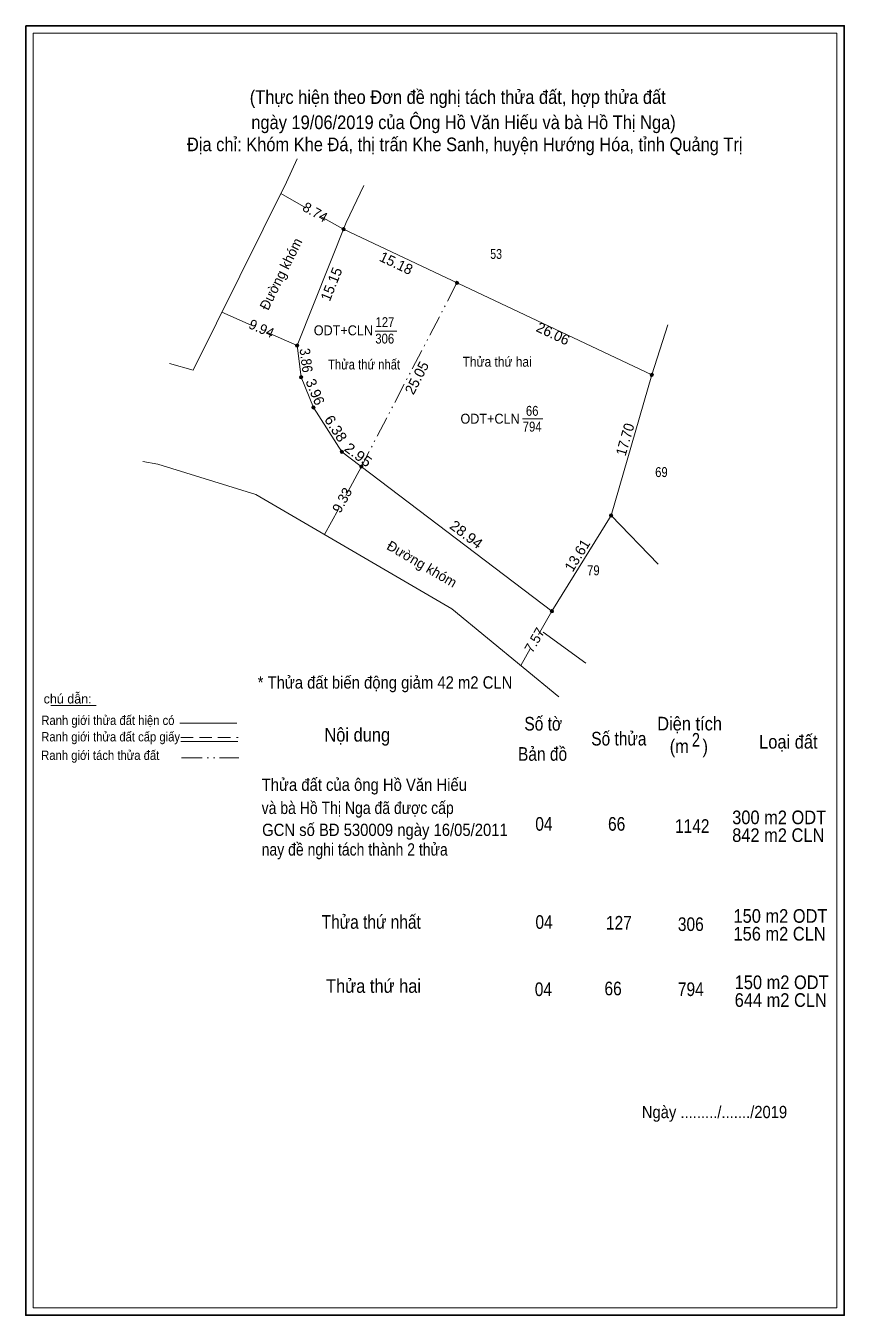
# Model space of a CAD drawing. Header units: metres. Extents: x 536641 to 537090, y 1839007 to 1839318.
# Drawn here: x 536857.1 to 536956.1, y 1839146.1 to 1839302 of the extents above; entities that cross this region are included whole.
import ezdxf
from ezdxf.enums import TextEntityAlignment as Align

# ---------------------------------------------------------------- set-up
doc = ezdxf.new("R2010")
doc.units = ezdxf.units.M
doc.header["$LTSCALE"] = 0.5
doc.linetypes.add('DASH_DOUBLE_DOT', pattern=[9.2, 5, -1.2, 0.3, -1.2, 0.3, -1.2])
doc.linetypes.add('MEDIUM_DASHED', pattern=[4.5, 3, -1.5])
for name, color, linetype, lineweight in [('15', 7, 'Continuous', 13), ('17', 7, 'Continuous', 13), ('5', 7, 'Continuous', 13), ('6', 7, 'Continuous', 13), ('63', 7, 'Continuous', 13)]:
    doc.layers.add(name, color=color, linetype=linetype, lineweight=lineweight)
doc.layers.add('7', color=7, linetype='Continuous')

msp = doc.modelspace()

# ---------------------------------------------------------------- hatches: boundary and pattern name
at = {"layer": '15'}
for points in [[(536895.74, 1839277.42, 1), (536895.34, 1839277.42, 1)], [(536895.74, 1839277.42, 1), (536895.34, 1839277.42, 1)], [(536895.74, 1839277.42, 1), (536895.34, 1839277.42, 1)], [(536895.74, 1839277.42, 1), (536895.34, 1839277.42, 1)], [(536909.46, 1839270.93, 1), (536909.06, 1839270.93, 1)], [(536909.46, 1839270.93, 1), (536909.06, 1839270.93, 1)], [(536909.46, 1839270.93, 1), (536909.06, 1839270.93, 1)], [(536909.46, 1839270.93, 1), (536909.06, 1839270.93, 1)], [(536890.11, 1839263.36, 1), (536889.71, 1839263.36, 1)], [(536890.11, 1839263.36, 1), (536889.71, 1839263.36, 1)], [(536890.11, 1839263.36, 1), (536889.71, 1839263.36, 1)], [(536890.11, 1839263.36, 1), (536889.71, 1839263.36, 1)], [(536890.6, 1839259.53, 1), (536890.2, 1839259.53, 1)], [(536890.6, 1839259.53, 1), (536890.2, 1839259.53, 1)], [(536890.6, 1839259.53, 1), (536890.2, 1839259.53, 1)], [(536890.6, 1839259.53, 1), (536890.2, 1839259.53, 1)], [(536933.02, 1839259.8, 1), (536932.62, 1839259.8, 1)], [(536933.02, 1839259.8, 1), (536932.62, 1839259.8, 1)], [(536933.02, 1839259.8, 1), (536932.62, 1839259.8, 1)], [(536933.02, 1839259.8, 1), (536932.62, 1839259.8, 1)], [(536892.1, 1839255.87, 1), (536891.7, 1839255.87, 1)], [(536892.1, 1839255.87, 1), (536891.7, 1839255.87, 1)], [(536892.1, 1839255.87, 1), (536891.7, 1839255.87, 1)], [(536892.1, 1839255.87, 1), (536891.7, 1839255.87, 1)], [(536895.54, 1839250.5, 1), (536895.14, 1839250.5, 1)], [(536895.54, 1839250.5, 1), (536895.14, 1839250.5, 1)], [(536895.54, 1839250.5, 1), (536895.14, 1839250.5, 1)], [(536895.54, 1839250.5, 1), (536895.14, 1839250.5, 1)], [(536897.89, 1839248.71, 1), (536897.49, 1839248.71, 1)], [(536897.89, 1839248.71, 1), (536897.49, 1839248.71, 1)], [(536897.89, 1839248.71, 1), (536897.49, 1839248.71, 1)], [(536897.89, 1839248.71, 1), (536897.49, 1839248.71, 1)], [(536928.1, 1839242.8, 1), (536927.7, 1839242.8, 1)], [(536928.1, 1839242.8, 1), (536927.7, 1839242.8, 1)], [(536928.1, 1839242.8, 1), (536927.7, 1839242.8, 1)], [(536928.1, 1839242.8, 1), (536927.7, 1839242.8, 1)], [(536920.95, 1839231.22, 1), (536920.55, 1839231.22, 1)], [(536920.95, 1839231.22, 1), (536920.55, 1839231.22, 1)], [(536920.95, 1839231.22, 1), (536920.55, 1839231.22, 1)], [(536920.95, 1839231.22, 1), (536920.55, 1839231.22, 1)]]:
    msp.add_hatch(color=256, dxfattribs=at).paths.add_polyline_path(points)

# ---------------------------------------------------------------- linework, layer by layer
for p, q in [((536888.63, 1839283.12), (536889.91, 1839285.95)), ((536888.63, 1839283.12), (536889.91, 1839285.95)), ((536888.63, 1839283.12), (536889.91, 1839285.95)), ((536888.63, 1839283.12), (536889.91, 1839285.95)), ((536897.98, 1839282.73), (536895.87, 1839278.25)), ((536897.98, 1839282.73), (536895.87, 1839278.25)), ((536897.98, 1839282.73), (536895.87, 1839278.25)), ((536897.98, 1839282.73), (536895.87, 1839278.25)), ((536890.97, 1839280.02), (536887.94, 1839281.74)), ((536890.97, 1839280.02), (536887.94, 1839281.74)), ((536890.97, 1839280.02), (536887.94, 1839281.74)), ((536890.97, 1839280.02), (536887.94, 1839281.74)), ((536895.54, 1839277.42), (536892.71, 1839279.03)), ((536895.54, 1839277.42), (536892.71, 1839279.03)), ((536895.54, 1839277.42), (536892.71, 1839279.03)), ((536895.54, 1839277.42), (536892.71, 1839279.03)), ((536932.82, 1839259.8), (536895.54, 1839277.42)), ((536932.82, 1839259.8), (536895.54, 1839277.42)), ((536932.82, 1839259.8), (536895.54, 1839277.42)), ((536932.82, 1839259.8), (536895.54, 1839277.42)), ((536884.36, 1839265.83), (536880.83, 1839267.4)), ((536884.36, 1839265.83), (536880.83, 1839267.4)), ((536884.36, 1839265.83), (536880.83, 1839267.4)), ((536884.36, 1839265.83), (536880.83, 1839267.4)), ((536889.91, 1839263.36), (536886.33, 1839264.95)), ((536889.91, 1839263.36), (536886.33, 1839264.95)), ((536889.91, 1839263.36), (536886.33, 1839264.95)), ((536889.91, 1839263.36), (536886.33, 1839264.95)), ((536899.37, 1839265.08), (536901.98, 1839265.08)), ((536899.37, 1839265.08), (536901.98, 1839265.08)), ((536899.37, 1839265.08), (536901.98, 1839265.08)), ((536899.37, 1839265.08), (536901.98, 1839265.08)), ((536934.77, 1839265.86), (536932.82, 1839259.8)), ((536934.77, 1839265.86), (536932.82, 1839259.8)), ((536934.77, 1839265.86), (536932.82, 1839259.8)), ((536934.77, 1839265.86), (536932.82, 1839259.8)), ((536917.18, 1839254.51), (536919.64, 1839254.51)), ((536917.18, 1839254.51), (536919.64, 1839254.51)), ((536917.18, 1839254.51), (536919.64, 1839254.51)), ((536917.18, 1839254.51), (536919.64, 1839254.51)), ((536897.69, 1839248.71), (536895.8, 1839245.21)), ((536897.69, 1839248.71), (536895.8, 1839245.21)), ((536897.69, 1839248.71), (536895.8, 1839245.21)), ((536897.69, 1839248.71), (536895.8, 1839245.21)), ((536908.65, 1839231.51), (536884.94, 1839245.35)), ((536908.65, 1839231.51), (536884.94, 1839245.35)), ((536908.65, 1839231.51), (536884.94, 1839245.35)), ((536908.65, 1839231.51), (536884.94, 1839245.35)), ((536894.91, 1839243.56), (536893.25, 1839240.5)), ((536894.91, 1839243.56), (536893.25, 1839240.5)), ((536894.91, 1839243.56), (536893.25, 1839240.5)), ((536894.91, 1839243.56), (536893.25, 1839240.5)), ((536933.6, 1839236.93), (536927.9, 1839242.8)), ((536933.6, 1839236.93), (536927.9, 1839242.8)), ((536933.6, 1839236.93), (536927.9, 1839242.8)), ((536933.6, 1839236.93), (536927.9, 1839242.8)), ((536908.65, 1839231.51), (536921.57, 1839220.87)), ((536908.65, 1839231.51), (536921.57, 1839220.87)), ((536908.65, 1839231.51), (536921.57, 1839220.87)), ((536908.65, 1839231.51), (536921.57, 1839220.87)), ((536920.75, 1839231.22), (536919.12, 1839228.39)), ((536920.75, 1839231.22), (536919.12, 1839228.39)), ((536920.75, 1839231.22), (536919.12, 1839228.39)), ((536920.75, 1839231.22), (536919.12, 1839228.39)), ((536919.68, 1839228.68), (536924.84, 1839224.94)), ((536919.68, 1839228.68), (536924.84, 1839224.94)), ((536919.68, 1839228.68), (536924.84, 1839224.94)), ((536919.68, 1839228.68), (536924.84, 1839224.94)), ((536918.12, 1839226.66), (536916.97, 1839224.66)), ((536918.12, 1839226.66), (536916.97, 1839224.66)), ((536918.12, 1839226.66), (536916.97, 1839224.66)), ((536918.12, 1839226.66), (536916.97, 1839224.66))]:
    msp.add_line(p, q, dxfattribs=at)
at = {"layer": '15', "linetype": 'DASH_DOUBLE_DOT'}
msp.add_line((536909.26, 1839270.93), (536897.69, 1839248.71), dxfattribs=at)
msp.add_line((536909.26, 1839270.93), (536897.69, 1839248.71), dxfattribs=at)
msp.add_line((536909.26, 1839270.93), (536897.69, 1839248.71), dxfattribs=at)
msp.add_line((536909.26, 1839270.93), (536897.69, 1839248.71), dxfattribs=at)
at = {"layer": '15'}
for points in [[(536888.63, 1839283.12), (536877.35, 1839260.39), (536874.49, 1839261.18)], [(536888.63, 1839283.12), (536877.35, 1839260.39), (536874.49, 1839261.18)], [(536888.63, 1839283.12), (536877.35, 1839260.39), (536874.49, 1839261.18)], [(536888.63, 1839283.12), (536877.35, 1839260.39), (536874.49, 1839261.18)], [(536888.63, 1839283.12), (536877.35, 1839260.39), (536874.49, 1839261.18)], [(536888.63, 1839283.12), (536877.35, 1839260.39), (536874.49, 1839261.18)], [(536888.63, 1839283.12), (536877.35, 1839260.39), (536874.49, 1839261.18)], [(536888.63, 1839283.12), (536877.35, 1839260.39), (536874.49, 1839261.18)], [(536895.87, 1839278.25), (536889.91, 1839263.36), (536890.4, 1839259.53), (536891.9, 1839255.87), (536895.34, 1839250.5), (536920.75, 1839231.22)], [(536895.87, 1839278.25), (536889.91, 1839263.36), (536890.4, 1839259.53), (536891.9, 1839255.87), (536895.34, 1839250.5), (536920.75, 1839231.22)], [(536895.87, 1839278.25), (536889.91, 1839263.36), (536890.4, 1839259.53), (536891.9, 1839255.87), (536895.34, 1839250.5), (536920.75, 1839231.22)], [(536895.87, 1839278.25), (536889.91, 1839263.36), (536890.4, 1839259.53), (536891.9, 1839255.87), (536895.34, 1839250.5), (536920.75, 1839231.22)], [(536895.87, 1839278.25), (536889.91, 1839263.36), (536890.4, 1839259.53), (536891.9, 1839255.87), (536895.34, 1839250.5), (536920.75, 1839231.22)], [(536895.87, 1839278.25), (536889.91, 1839263.36), (536890.4, 1839259.53), (536891.9, 1839255.87), (536895.34, 1839250.5), (536920.75, 1839231.22)], [(536895.87, 1839278.25), (536889.91, 1839263.36), (536890.4, 1839259.53), (536891.9, 1839255.87), (536895.34, 1839250.5), (536920.75, 1839231.22)], [(536895.87, 1839278.25), (536889.91, 1839263.36), (536890.4, 1839259.53), (536891.9, 1839255.87), (536895.34, 1839250.5), (536920.75, 1839231.22)], [(536932.82, 1839259.8), (536927.9, 1839242.8), (536920.75, 1839231.22)], [(536932.82, 1839259.8), (536927.9, 1839242.8), (536920.75, 1839231.22)], [(536932.82, 1839259.8), (536927.9, 1839242.8), (536920.75, 1839231.22)], [(536932.82, 1839259.8), (536927.9, 1839242.8), (536920.75, 1839231.22)], [(536871.25, 1839249.35), (536873.07, 1839249.03), (536884.94, 1839245.35)], [(536871.25, 1839249.35), (536873.07, 1839249.03), (536884.94, 1839245.35)], [(536871.25, 1839249.35), (536873.07, 1839249.03), (536884.94, 1839245.35)], [(536871.25, 1839249.35), (536873.07, 1839249.03), (536884.94, 1839245.35)], [(536871.25, 1839249.35), (536873.07, 1839249.03), (536884.94, 1839245.35)], [(536871.25, 1839249.35), (536873.07, 1839249.03), (536884.94, 1839245.35)], [(536871.25, 1839249.35), (536873.07, 1839249.03), (536884.94, 1839245.35)], [(536871.25, 1839249.35), (536873.07, 1839249.03), (536884.94, 1839245.35)]]:
    msp.add_lwpolyline(points, dxfattribs=at)
for centre in [(536895.54, 1839277.42), (536895.54, 1839277.42), (536895.54, 1839277.42), (536895.54, 1839277.42), (536909.26, 1839270.93), (536909.26, 1839270.93), (536909.26, 1839270.93), (536909.26, 1839270.93), (536889.91, 1839263.36), (536889.91, 1839263.36), (536889.91, 1839263.36), (536889.91, 1839263.36), (536890.4, 1839259.53), (536890.4, 1839259.53), (536890.4, 1839259.53), (536890.4, 1839259.53), (536932.82, 1839259.8), (536932.82, 1839259.8), (536932.82, 1839259.8), (536932.82, 1839259.8), (536891.9, 1839255.87), (536891.9, 1839255.87), (536891.9, 1839255.87), (536891.9, 1839255.87), (536895.34, 1839250.5), (536895.34, 1839250.5), (536895.34, 1839250.5), (536895.34, 1839250.5), (536897.69, 1839248.71), (536897.69, 1839248.71), (536897.69, 1839248.71), (536897.69, 1839248.71), (536927.9, 1839242.8), (536927.9, 1839242.8), (536927.9, 1839242.8), (536927.9, 1839242.8), (536920.75, 1839231.22), (536920.75, 1839231.22), (536920.75, 1839231.22), (536920.75, 1839231.22)]:
    msp.add_circle(centre, 0.2, dxfattribs=at)
at = {"layer": '17'}
msp.add_line((536860.14, 1839219.8), (536865.6, 1839219.8), dxfattribs=at)
msp.add_line((536860.14, 1839219.8), (536865.6, 1839219.8), dxfattribs=at)
msp.add_line((536860.14, 1839219.8), (536865.6, 1839219.8), dxfattribs=at)
msp.add_line((536860.14, 1839219.8), (536865.6, 1839219.8), dxfattribs=at)
at = {"layer": '5', "lineweight": 35}
msp.add_lwpolyline([(536857.1, 1839302.04), (536956.1, 1839302.04), (536956.1, 1839146.06), (536857.1, 1839146.06)], close=True, dxfattribs=at)
msp.add_lwpolyline([(536857.1, 1839302.04), (536956.1, 1839302.04), (536956.1, 1839146.06), (536857.1, 1839146.06)], close=True, dxfattribs=at)
msp.add_lwpolyline([(536857.1, 1839302.04), (536956.1, 1839302.04), (536956.1, 1839146.06), (536857.1, 1839146.06)], close=True, dxfattribs=at)
msp.add_lwpolyline([(536857.1, 1839302.04), (536956.1, 1839302.04), (536956.1, 1839146.06), (536857.1, 1839146.06)], close=True, dxfattribs=at)
at = {"layer": '5'}
msp.add_lwpolyline([(536955.22, 1839181.66), (536955.22, 1839146.94), (536857.98, 1839146.94), (536857.98, 1839301.16), (536955.22, 1839301.16)], close=True, dxfattribs=at)
msp.add_lwpolyline([(536955.22, 1839181.66), (536955.22, 1839146.94), (536857.98, 1839146.94), (536857.98, 1839301.16), (536955.22, 1839301.16)], close=True, dxfattribs=at)
msp.add_lwpolyline([(536955.22, 1839181.66), (536955.22, 1839146.94), (536857.98, 1839146.94), (536857.98, 1839301.16), (536955.22, 1839301.16)], close=True, dxfattribs=at)
msp.add_lwpolyline([(536955.22, 1839181.66), (536955.22, 1839146.94), (536857.98, 1839146.94), (536857.98, 1839301.16), (536955.22, 1839301.16)], close=True, dxfattribs=at)
at = {"layer": '6'}
for p, q in [((536875.74, 1839217.68), (536882.64, 1839217.68)), ((536875.74, 1839217.68), (536882.64, 1839217.68)), ((536875.74, 1839217.68), (536882.64, 1839217.68)), ((536875.74, 1839217.68), (536882.64, 1839217.68)), ((536875.85, 1839215.47), (536882.74, 1839215.47)), ((536875.85, 1839215.47), (536882.74, 1839215.47)), ((536875.85, 1839215.47), (536882.74, 1839215.47)), ((536875.85, 1839215.47), (536882.74, 1839215.47))]:
    msp.add_line(p, q, dxfattribs=at)
at = {"layer": '6', "linetype": 'MEDIUM_DASHED'}
msp.add_line((536875.85, 1839215.93), (536882.8, 1839215.93), dxfattribs=at)
msp.add_line((536875.85, 1839215.93), (536882.8, 1839215.93), dxfattribs=at)
msp.add_line((536875.85, 1839215.93), (536882.8, 1839215.93), dxfattribs=at)
msp.add_line((536875.85, 1839215.93), (536882.8, 1839215.93), dxfattribs=at)
at = {"layer": '63', "linetype": 'DASH_DOUBLE_DOT'}
msp.add_line((536875.95, 1839213.48), (536882.88, 1839213.48), dxfattribs=at)
msp.add_line((536875.95, 1839213.48), (536882.88, 1839213.48), dxfattribs=at)
msp.add_line((536875.95, 1839213.48), (536882.88, 1839213.48), dxfattribs=at)
msp.add_line((536875.95, 1839213.48), (536882.88, 1839213.48), dxfattribs=at)

# ---------------------------------------------------------------- texts
at = {"layer": '15'}
for s, height, rotation, p in [('8.74', 1.2, 330.385, (536891.8085, 1839278.9753)), ('8.74', 1.2, 330.385, (536891.8085, 1839278.9753)), ('8.74', 1.2, 330.385, (536891.8085, 1839278.9753)), ('8.74', 1.2, 330.385, (536891.8085, 1839278.9753)), ('Đường khóm', 1.2, 63.607, (536888.5069, 1839271.7533)), ('Đường khóm', 1.2, 63.607, (536888.5069, 1839271.7533)), ('Đường khóm', 1.2, 63.607, (536888.5069, 1839271.7533)), ('Đường khóm', 1.2, 63.607, (536888.5069, 1839271.7533)), ('15.18', 1.25, 334.684, (536901.6428, 1839272.7594)), ('15.18', 1.25, 334.684, (536901.6428, 1839272.7594)), ('15.18', 1.25, 334.684, (536901.6428, 1839272.7594)), ('15.18', 1.25, 334.684, (536901.6428, 1839272.7594)), ('15.15', 1.25, 68.178, (536894.6499, 1839270.5577)), ('15.15', 1.25, 68.178, (536894.6499, 1839270.5577)), ('15.15', 1.25, 68.178, (536894.6499, 1839270.5577)), ('15.15', 1.25, 68.178, (536894.6499, 1839270.5577)), ('9.94', 1.2, 336.014, (536885.3761, 1839264.8732)), ('9.94', 1.2, 336.014, (536885.3761, 1839264.8732)), ('9.94', 1.2, 336.014, (536885.3761, 1839264.8732)), ('9.94', 1.2, 336.014, (536885.3762, 1839264.8732)), ('25.05', 1.25, 62.494, (536904.957, 1839259.1664)), ('25.05', 1.25, 62.494, (536904.957, 1839259.1664)), ('25.05', 1.25, 62.494, (536904.957, 1839259.1664)), ('25.05', 1.25, 62.494, (536904.957, 1839259.1664)), ('3.96', 1.25, 292.286, (536891.5283, 1839257.517)), ('3.96', 1.25, 292.286, (536891.5283, 1839257.517)), ('3.96', 1.25, 292.286, (536891.5283, 1839257.517)), ('3.96', 1.25, 292.286, (536891.5283, 1839257.517)), ('9.33', 1.2, 61.595, (536895.8912, 1839244.3746)), ('9.33', 1.2, 61.595, (536895.8912, 1839244.3746)), ('9.33', 1.2, 61.595, (536895.8912, 1839244.3746)), ('9.33', 1.2, 61.595, (536895.8912, 1839244.3746)), ('Đường khóm', 1.2, 329.727, (536904.7175, 1839236.4141)), ('Đường khóm', 1.2, 329.727, (536904.7175, 1839236.4141)), ('Đường khóm', 1.2, 329.727, (536904.7175, 1839236.4141)), ('Đường khóm', 1.2, 329.727, (536904.7175, 1839236.4141)), ('7.57', 1.2, 60.049, (536919.1658, 1839227.4204)), ('7.57', 1.2, 60.049, (536919.1658, 1839227.4204)), ('7.57', 1.2, 60.049, (536919.1658, 1839227.4204)), ('7.57', 1.2, 60.049, (536919.1658, 1839227.4204))]:
    msp.add_text(s, height=height, rotation=rotation, dxfattribs=at).set_placement(p, align=Align.CENTER)
for s, width, p in [('53', 0.8, (536913.99, 1839273.84)), ('53', 0.8, (536913.99, 1839273.84)), ('53', 0.8, (536913.99, 1839273.84)), ('53', 0.8, (536913.99, 1839273.84)), ('127', 0.85, (536900.545, 1839265.59)), ('127', 0.85, (536900.545, 1839265.59)), ('127', 0.85, (536900.545, 1839265.59)), ('127', 0.85, (536900.545, 1839265.59)), ('ODT+CLN', 0.95, (536895.515, 1839264.6)), ('ODT+CLN', 0.95, (536895.515, 1839264.6)), ('ODT+CLN', 0.95, (536895.515, 1839264.6)), ('ODT+CLN', 0.95, (536895.515, 1839264.6)), ('306', 0.85, (536900.52, 1839263.6)), ('306', 0.85, (536900.52, 1839263.6)), ('306', 0.85, (536900.52, 1839263.6)), ('306', 0.85, (536900.52, 1839263.6)), ('Thửa thứ nhất', 0.85, (536898.015, 1839260.47)), ('Thửa thứ nhất', 0.85, (536898.015, 1839260.47)), ('Thửa thứ nhất', 0.85, (536898.015, 1839260.47)), ('Thửa thứ nhất', 0.85, (536898.015, 1839260.47)), ('Thửa thứ hai', 0.9, (536914.12, 1839260.8)), ('Thửa thứ hai', 0.9, (536914.12, 1839260.8)), ('Thửa thứ hai', 0.9, (536914.12, 1839260.8)), ('Thửa thứ hai', 0.9, (536914.12, 1839260.8)), ('66', 0.85, (536918.355, 1839254.86)), ('66', 0.85, (536918.355, 1839254.86)), ('66', 0.85, (536918.355, 1839254.86)), ('66', 0.85, (536918.355, 1839254.86)), ('794', 0.85, (536918.355, 1839252.95)), ('794', 0.85, (536918.355, 1839252.95)), ('794', 0.85, (536918.355, 1839252.95)), ('794', 0.85, (536918.355, 1839252.95)), ('69', 0.85, (536933.99, 1839247.45)), ('69', 0.85, (536933.99, 1839247.45)), ('69', 0.85, (536933.99, 1839247.45)), ('69', 0.85, (536933.99, 1839247.45)), ('79', 0.85, (536925.76, 1839235.57)), ('79', 0.85, (536925.76, 1839235.57)), ('79', 0.85, (536925.76, 1839235.57)), ('79', 0.85, (536925.76, 1839235.57))]:
    msp.add_text(s, height=1.2, dxfattribs=dict(at, width=width)).set_placement(p, align=Align.CENTER)
for s, rotation, width, p in [('3.86', 277.291, 0.9, (536890.3975, 1839261.4843)), ('3.86', 277.291, 0.9, (536890.3975, 1839261.4843)), ('3.86', 277.291, 0.9, (536890.3975, 1839261.4843)), ('3.86', 277.291, 0.9, (536890.3975, 1839261.4843)), ('6.38', 302.643, 1.05, (536894.0727, 1839252.9871)), ('6.38', 302.643, 1.05, (536894.0727, 1839252.9871)), ('6.38', 302.643, 1.05, (536894.0727, 1839252.9871)), ('6.38', 302.643, 1.05, (536894.0727, 1839252.9871)), ('2.95', 322.703, 1.1, (536896.9363, 1839249.6455)), ('2.95', 322.703, 1.1, (536896.9363, 1839249.6455)), ('2.95', 322.703, 1.1, (536896.9363, 1839249.6455)), ('2.95', 322.703, 1.1, (536896.9363, 1839249.6455)), ('28.94', 322.821, 1.05, (536910.0123, 1839240.0079)), ('28.94', 322.821, 1.05, (536910.0123, 1839240.0079)), ('28.94', 322.821, 1.05, (536910.0123, 1839240.0079)), ('28.94', 322.821, 1.05, (536910.0123, 1839240.0079))]:
    msp.add_text(s, height=1.25, rotation=rotation, dxfattribs=dict(at, width=width)).set_placement(p, align=Align.CENTER)
at = {"layer": '15', "width": 0.95}
msp.add_text('ODT+CLN', height=1.2, dxfattribs=at).set_placement((536916.84, 1839253.91), align=Align.RIGHT)
msp.add_text('ODT+CLN', height=1.2, dxfattribs=at).set_placement((536916.84, 1839253.91), align=Align.RIGHT)
msp.add_text('ODT+CLN', height=1.2, dxfattribs=at).set_placement((536916.84, 1839253.91), align=Align.RIGHT)
msp.add_text('ODT+CLN', height=1.2, dxfattribs=at).set_placement((536916.84, 1839253.91), align=Align.RIGHT)
msp.add_text('ODT+CLN', height=1.2, dxfattribs=at).set_placement((536916.84, 1839253.91), align=Align.RIGHT)
msp.add_text('ODT+CLN', height=1.2, dxfattribs=at).set_placement((536916.84, 1839253.91), align=Align.RIGHT)
msp.add_text('ODT+CLN', height=1.2, dxfattribs=at).set_placement((536916.84, 1839253.91), align=Align.RIGHT)
msp.add_text('ODT+CLN', height=1.2, dxfattribs=at).set_placement((536916.84, 1839253.91), align=Align.RIGHT)
at = {"layer": '6'}
for s, height, width, p in [('* Thửa đất biến động giảm 42 m2 CLN', 1.49, 0.9, (536885.15, 1839221.86)), ('* Thửa đất biến động giảm 42 m2 CLN', 1.49, 0.9, (536885.15, 1839221.86)), ('* Thửa đất biến động giảm 42 m2 CLN', 1.49, 0.9, (536885.15, 1839221.86)), ('* Thửa đất biến động giảm 42 m2 CLN', 1.49, 0.9, (536885.15, 1839221.86)), ('Ranh giới thửa đất hiện có ', 1.131, 0.9, (536858.98, 1839217.46)), ('Ranh giới thửa đất hiện có ', 1.131, 0.9, (536858.98, 1839217.46)), ('Ranh giới thửa đất hiện có ', 1.131, 0.9, (536858.98, 1839217.46)), ('Ranh giới thửa đất hiện có ', 1.131, 0.9, (536858.98, 1839217.46)), ('Số tờ', 1.65, 0.85, (536917.41, 1839216.79)), ('Số tờ', 1.65, 0.85, (536917.41, 1839216.79)), ('Số tờ', 1.65, 0.85, (536917.41, 1839216.79)), ('Số tờ', 1.65, 0.85, (536917.41, 1839216.79)), ('Diện tích', 1.65, 0.9, (536933.48, 1839216.8)), ('Diện tích', 1.65, 0.9, (536933.48, 1839216.8)), ('Diện tích', 1.65, 0.9, (536933.48, 1839216.8)), ('Diện tích', 1.65, 0.9, (536933.48, 1839216.8)), ('Ranh giới thửa đất cấp giấy', 1.131, 0.9, (536858.97, 1839215.47)), ('Ranh giới thửa đất cấp giấy', 1.131, 0.9, (536858.97, 1839215.47)), ('Ranh giới thửa đất cấp giấy', 1.131, 0.9, (536858.97, 1839215.47)), ('Ranh giới thửa đất cấp giấy', 1.131, 0.9, (536858.97, 1839215.47)), ('Nội dung', 1.65, 0.9, (536893.22, 1839215.45)), ('Nội dung', 1.65, 0.9, (536893.22, 1839215.45)), ('Nội dung', 1.65, 0.9, (536893.22, 1839215.45)), ('Nội dung', 1.65, 0.9, (536893.22, 1839215.45)), ('Số thửa', 1.65, 0.85, (536925.5, 1839214.98)), ('Số thửa', 1.65, 0.85, (536925.5, 1839214.98)), ('Số thửa', 1.65, 0.85, (536925.5, 1839214.98)), ('Số thửa', 1.65, 0.85, (536925.5, 1839214.98)), ('2', 1.65, 0.8, (536937.67, 1839214.84)), ('2', 1.65, 0.8, (536937.67, 1839214.84)), ('2', 1.65, 0.8, (536937.67, 1839214.84)), ('2', 1.65, 0.8, (536937.67, 1839214.84)), ('Loại đất', 1.65, 0.9, (536945.81, 1839214.61)), ('Loại đất', 1.65, 0.9, (536945.81, 1839214.61)), ('Loại đất', 1.65, 0.9, (536945.81, 1839214.61)), ('Loại đất', 1.65, 0.9, (536945.81, 1839214.61)), ('Bản đồ', 1.65, 0.85, (536916.64, 1839213.13)), ('Bản đồ', 1.65, 0.85, (536916.64, 1839213.13)), ('Bản đồ', 1.65, 0.85, (536916.64, 1839213.13)), ('Bản đồ', 1.65, 0.85, (536916.64, 1839213.13)), ('(m   )', 1.65, 0.9, (536934.99, 1839214.06)), ('(m   )', 1.65, 0.9, (536934.99, 1839214.06)), ('(m   )', 1.65, 0.9, (536934.99, 1839214.06)), ('(m   )', 1.65, 0.9, (536934.99, 1839214.06)), ('Ranh giới tách thửa đất', 1.131, 0.9, (536858.96, 1839213.23)), ('Ranh giới tách thửa đất', 1.131, 0.9, (536858.96, 1839213.23)), ('Ranh giới tách thửa đất', 1.131, 0.9, (536858.96, 1839213.23)), ('Ranh giới tách thửa đất', 1.131, 0.9, (536858.96, 1839213.23)), ('Thửa đất của ông Hồ Văn Hiếu', 1.49, 0.9, (536885.64, 1839209.49)), ('Thửa đất của ông Hồ Văn Hiếu', 1.49, 0.9, (536885.64, 1839209.49)), ('Thửa đất của ông Hồ Văn Hiếu', 1.49, 0.9, (536885.64, 1839209.49)), ('Thửa đất của ông Hồ Văn Hiếu', 1.49, 0.9, (536885.64, 1839209.49)), ('và bà Hồ Thị Nga đã được cấp ', 1.49, 0.85, (536885.63, 1839206.69)), ('và bà Hồ Thị Nga đã được cấp ', 1.49, 0.85, (536885.63, 1839206.69)), ('và bà Hồ Thị Nga đã được cấp ', 1.49, 0.85, (536885.63, 1839206.69)), ('và bà Hồ Thị Nga đã được cấp ', 1.49, 0.85, (536885.63, 1839206.69)), ('300 m2 ODT', 1.65, 0.9, (536942.55, 1839205.46)), ('300 m2 ODT', 1.65, 0.9, (536942.55, 1839205.46)), ('300 m2 ODT', 1.65, 0.9, (536942.55, 1839205.46)), ('300 m2 ODT', 1.65, 0.9, (536942.55, 1839205.46)), ('GCN số BĐ 530009 ngày 16/05/2011', 1.49, 0.9, (536885.69, 1839204.03)), ('GCN số BĐ 530009 ngày 16/05/2011', 1.49, 0.9, (536885.69, 1839204.03)), ('GCN số BĐ 530009 ngày 16/05/2011', 1.49, 0.9, (536885.69, 1839204.03)), ('GCN số BĐ 530009 ngày 16/05/2011', 1.49, 0.9, (536885.69, 1839204.03)), ('04', 1.65, 0.85, (536918.73, 1839204.67)), ('04', 1.65, 0.85, (536918.73, 1839204.67)), ('04', 1.65, 0.85, (536918.73, 1839204.67)), ('04', 1.65, 0.85, (536918.73, 1839204.67)), ('66', 1.65, 0.85, (536927.53, 1839204.67)), ('66', 1.65, 0.85, (536927.53, 1839204.67)), ('66', 1.65, 0.85, (536927.53, 1839204.67)), ('66', 1.65, 0.85, (536927.53, 1839204.67)), ('1142', 1.65, 0.85, (536935.63, 1839204.41)), ('1142', 1.65, 0.85, (536935.63, 1839204.41)), ('1142', 1.65, 0.85, (536935.63, 1839204.41)), ('1142', 1.65, 0.85, (536935.63, 1839204.41)), ('842 m2 CLN', 1.65, 0.9, (536942.55, 1839203.31)), ('842 m2 CLN', 1.65, 0.9, (536942.55, 1839203.31)), ('842 m2 CLN', 1.65, 0.9, (536942.55, 1839203.31)), ('842 m2 CLN', 1.65, 0.9, (536942.55, 1839203.31)), ('nay đề nghi tách thành 2 thửa', 1.49, 0.85, (536885.63, 1839201.66)), ('nay đề nghi tách thành 2 thửa', 1.49, 0.85, (536885.63, 1839201.66)), ('nay đề nghi tách thành 2 thửa', 1.49, 0.85, (536885.63, 1839201.66)), ('nay đề nghi tách thành 2 thửa', 1.49, 0.85, (536885.63, 1839201.66)), ('Thửa thứ nhất', 1.65, 0.85, (536892.89, 1839192.81)), ('Thửa thứ nhất', 1.65, 0.85, (536892.89, 1839192.81)), ('Thửa thứ nhất', 1.65, 0.85, (536892.89, 1839192.81)), ('Thửa thứ nhất', 1.65, 0.85, (536892.89, 1839192.81)), ('150 m2 ODT', 1.65, 0.9, (536942.71, 1839193.53)), ('150 m2 ODT', 1.65, 0.9, (536942.71, 1839193.53)), ('150 m2 ODT', 1.65, 0.9, (536942.71, 1839193.53)), ('150 m2 ODT', 1.65, 0.9, (536942.71, 1839193.53)), ('04', 1.65, 0.85, (536918.75, 1839192.8)), ('04', 1.65, 0.85, (536918.75, 1839192.8)), ('04', 1.65, 0.85, (536918.75, 1839192.8)), ('04', 1.65, 0.85, (536918.75, 1839192.8)), ('127', 1.65, 0.85, (536927.28, 1839192.71)), ('127', 1.65, 0.85, (536927.28, 1839192.71)), ('127', 1.65, 0.85, (536927.28, 1839192.71)), ('127', 1.65, 0.85, (536927.28, 1839192.71)), ('306', 1.65, 0.85, (536935.98, 1839192.54)), ('306', 1.65, 0.85, (536935.98, 1839192.54)), ('306', 1.65, 0.85, (536935.98, 1839192.54)), ('306', 1.65, 0.85, (536935.98, 1839192.54)), ('156 m2 CLN', 1.65, 0.9, (536942.71, 1839191.38)), ('156 m2 CLN', 1.65, 0.9, (536942.71, 1839191.38)), ('156 m2 CLN', 1.65, 0.9, (536942.71, 1839191.38)), ('156 m2 CLN', 1.65, 0.9, (536942.71, 1839191.38)), ('Thửa thứ hai', 1.65, 0.9, (536893.42, 1839185.06)), ('Thửa thứ hai', 1.65, 0.9, (536893.42, 1839185.06)), ('Thửa thứ hai', 1.65, 0.9, (536893.42, 1839185.06)), ('Thửa thứ hai', 1.65, 0.9, (536893.42, 1839185.06)), ('150 m2 ODT', 1.65, 0.9, (536942.85, 1839185.51)), ('150 m2 ODT', 1.65, 0.9, (536942.85, 1839185.51)), ('150 m2 ODT', 1.65, 0.9, (536942.85, 1839185.51)), ('150 m2 ODT', 1.65, 0.9, (536942.85, 1839185.51)), ('04', 1.65, 0.85, (536918.67, 1839184.67)), ('04', 1.65, 0.85, (536918.67, 1839184.67)), ('04', 1.65, 0.85, (536918.67, 1839184.67)), ('04', 1.65, 0.85, (536918.67, 1839184.67)), ('66', 1.65, 0.85, (536927.1, 1839184.76)), ('66', 1.65, 0.85, (536927.1, 1839184.76)), ('66', 1.65, 0.85, (536927.1, 1839184.76)), ('66', 1.65, 0.85, (536927.1, 1839184.76)), ('794', 1.65, 0.85, (536935.98, 1839184.67)), ('794', 1.65, 0.85, (536935.98, 1839184.67)), ('794', 1.65, 0.85, (536935.98, 1839184.67)), ('794', 1.65, 0.85, (536935.98, 1839184.67)), ('644 m2 CLN', 1.65, 0.9, (536942.85, 1839183.36)), ('644 m2 CLN', 1.65, 0.9, (536942.85, 1839183.36)), ('644 m2 CLN', 1.65, 0.9, (536942.85, 1839183.36)), ('644 m2 CLN', 1.65, 0.9, (536942.85, 1839183.36))]:
    msp.add_text(s, height=height, dxfattribs=dict(at, width=width)).set_placement(p)
msp.add_text('chú dẫn:', height=1.131, dxfattribs=at).set_placement((536859.26, 1839220.06))
msp.add_text('chú dẫn:', height=1.131, dxfattribs=at).set_placement((536859.26, 1839220.06))
msp.add_text('chú dẫn:', height=1.131, dxfattribs=at).set_placement((536859.26, 1839220.06))
msp.add_text('chú dẫn:', height=1.131, dxfattribs=at).set_placement((536859.26, 1839220.06))
at = {"layer": '6', "width": 0.9}
msp.add_text('Ngày ........./......./2019', height=1.485, dxfattribs=at).set_placement((536940.41, 1839169.9), align=Align.CENTER)
msp.add_text('Ngày ........./......./2019', height=1.485, dxfattribs=at).set_placement((536940.41, 1839169.9), align=Align.CENTER)
msp.add_text('Ngày ........./......./2019', height=1.485, dxfattribs=at).set_placement((536940.41, 1839169.9), align=Align.CENTER)
msp.add_text('Ngày ........./......./2019', height=1.485, dxfattribs=at).set_placement((536940.41, 1839169.9), align=Align.CENTER)
at = {"layer": '63'}
for s, rotation, p in [('26.06', 334.713, (536920.6131, 1839264.241)), ('26.06', 334.713, (536920.6131, 1839264.241)), ('26.06', 334.713, (536920.6131, 1839264.241)), ('26.06', 334.713, (536920.6131, 1839264.241)), ('13.61', 58.307, (536924.3486, 1839237.6517)), ('13.61', 58.307, (536924.3486, 1839237.6517)), ('13.61', 58.307, (536924.3486, 1839237.6517)), ('13.61', 58.307, (536924.3486, 1839237.6517))]:
    msp.add_text(s, height=1.25, rotation=rotation, dxfattribs=at).set_placement(p, align=Align.CENTER)
at = {"layer": '63', "width": 0.95}
msp.add_text('17.70', height=1.25, rotation=73.859, dxfattribs=at).set_placement((536930.1946, 1839251.8263), align=Align.CENTER)
msp.add_text('17.70', height=1.25, rotation=73.859, dxfattribs=at).set_placement((536930.1946, 1839251.8263), align=Align.CENTER)
msp.add_text('17.70', height=1.25, rotation=73.859, dxfattribs=at).set_placement((536930.1946, 1839251.8263), align=Align.CENTER)
msp.add_text('17.70', height=1.25, rotation=73.859, dxfattribs=at).set_placement((536930.1946, 1839251.8263), align=Align.CENTER)
at = {"layer": '7', "width": 0.9}
for s, p in [('(Thực hiện theo Đơn đề nghị tách thửa đất, hợp thửa đất ', (536909.625, 1839292.59)), ('(Thực hiện theo Đơn đề nghị tách thửa đất, hợp thửa đất ', (536909.63, 1839292.59)), ('(Thực hiện theo Đơn đề nghị tách thửa đất, hợp thửa đất ', (536909.63, 1839292.59)), ('(Thực hiện theo Đơn đề nghị tách thửa đất, hợp thửa đất ', (536909.63, 1839292.59)), ('ngày 19/06/2019 của Ông Hồ Văn Hiếu và bà Hồ Thị Nga)', (536910.05, 1839289.54)), ('ngày 19/06/2019 của Ông Hồ Văn Hiếu và bà Hồ Thị Nga)', (536910.05, 1839289.54)), ('ngày 19/06/2019 của Ông Hồ Văn Hiếu và bà Hồ Thị Nga)', (536910.05, 1839289.54)), ('ngày 19/06/2019 của Ông Hồ Văn Hiếu và bà Hồ Thị Nga)', (536910.05, 1839289.54)), ('Địa chỉ: Khóm Khe Đá, thị trấn Khe Sanh, huyện Hướng Hóa, tỉnh Quảng Trị', (536910.2, 1839286.87)), ('Địa chỉ: Khóm Khe Đá, thị trấn Khe Sanh, huyện Hướng Hóa, tỉnh Quảng Trị', (536910.2, 1839286.87)), ('Địa chỉ: Khóm Khe Đá, thị trấn Khe Sanh, huyện Hướng Hóa, tỉnh Quảng Trị', (536910.2, 1839286.87)), ('Địa chỉ: Khóm Khe Đá, thị trấn Khe Sanh, huyện Hướng Hóa, tỉnh Quảng Trị', (536910.2, 1839286.87))]:
    msp.add_text(s, height=1.65, dxfattribs=at).set_placement(p, align=Align.CENTER)

doc.saveas('drawing.dxf')
